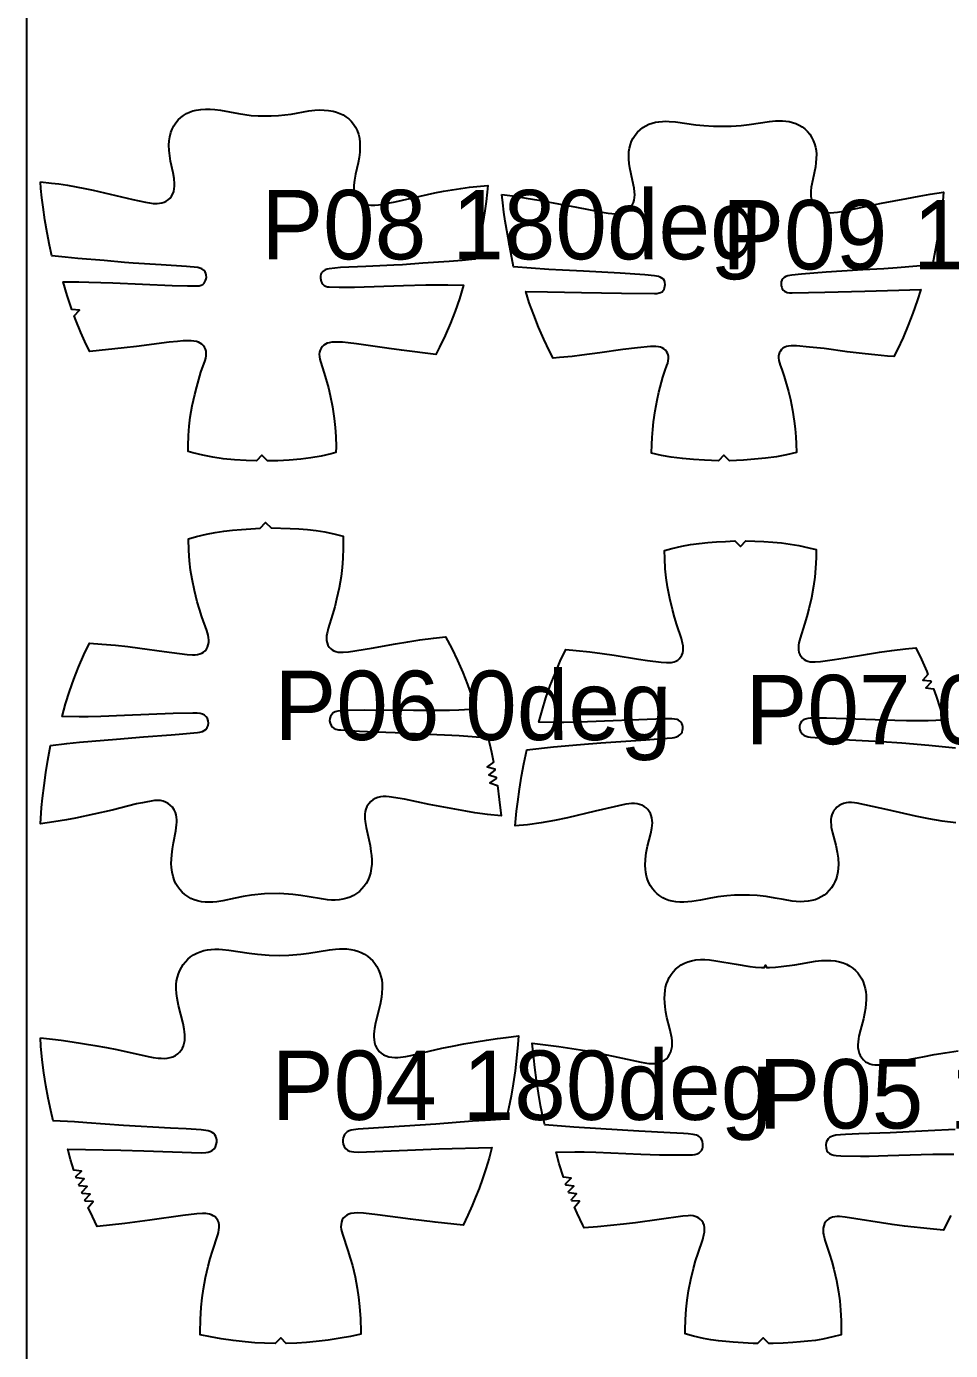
# Model space of a CAD drawing. Header units: millimetres. Extents: x 0 to 2016, y 0 to 4064.
# Drawn here: x 0 to 332.9, y 956.7 to 1433.8 of the extents above; entities that cross this region are included whole.
import ezdxf

# ---------------------------------------------------------------- set-up
doc = ezdxf.new("R2010")
doc.units = ezdxf.units.MM
for name, color, linetype in [('ANNOTATION', 3, 'Continuous'), ('LEATHER', 1, 'Continuous'), ('PIECES', 5, 'Continuous')]:
    doc.layers.add(name, color=color, linetype=linetype)

msp = doc.modelspace()

# ---------------------------------------------------------------- linework, layer by layer
at = {"layer": 'LEATHER'}
msp.add_lwpolyline([(0, 0), (2000, 0), (2000, 4000), (0, 4000)], close=True, dxfattribs=at)
at = {"layer": 'PIECES'}
for points in [[(5, 1377.87), (9, 1377.44), (11.66, 1377.1), (14.77, 1376.64), (17.86, 1376.11), (20.98, 1375.51), (24.08, 1374.85), (38.35, 1371.47), (42.91, 1370.48), (44.28, 1370.24), (45.65, 1370.08), (47.04, 1370.05), (47.9, 1370.13), (48.75, 1370.29), (49.57, 1370.54), (50.35, 1370.9), (51.06, 1371.37), (51.73, 1372), (52.29, 1372.73), (52.73, 1373.54), (53.04, 1374.41), (53.24, 1375.32), (53.33, 1376.24), (53.34, 1377.17), (53.16, 1379.03), (52.79, 1381.12), (51.92, 1385.29), (51.61, 1387.2), (51.4, 1389.11), (51.34, 1391.04), (51.41, 1392.59), (51.62, 1394.12), (51.98, 1395.62), (52.45, 1396.87), (53.05, 1398.07), (53.78, 1399.18), (54.64, 1400.21), (55.56, 1401.06), (56.57, 1401.81), (57.64, 1402.44), (58.78, 1402.97), (59.96, 1403.4), (61.18, 1403.71), (62.84, 1403.98), (64.51, 1404.09), (66.19, 1404.07), (67.86, 1403.93), (69.94, 1403.65), (76.34, 1402.45), (78.63, 1402.08), (80.93, 1401.81), (83.49, 1401.67), (85.84, 1401.69), (88.19, 1401.63), (90.75, 1401.73), (93.06, 1401.96), (95.35, 1402.3), (101.77, 1403.39), (103.85, 1403.64), (105.53, 1403.75), (107.21, 1403.74), (108.87, 1403.61), (110.52, 1403.31), (111.74, 1402.97), (112.92, 1402.53), (114.05, 1401.99), (115.11, 1401.33), (116.1, 1400.57), (117.01, 1399.7), (117.85, 1398.66), (118.57, 1397.53), (119.15, 1396.33), (119.59, 1395.07), (119.93, 1393.56), (120.11, 1392.03), (120.16, 1390.48), (120.06, 1388.55), (119.83, 1386.64), (119.49, 1384.74), (118.55, 1380.59), (118.15, 1378.5), (117.94, 1376.64), (117.92, 1375.71), (118, 1374.79), (118.18, 1373.88), (118.49, 1373.01), (118.91, 1372.19), (119.46, 1371.45), (120.12, 1370.81), (120.83, 1370.33), (121.6, 1369.96), (122.41, 1369.69), (123.26, 1369.52), (124.12, 1369.43), (125.5, 1369.43), (126.88, 1369.57), (128.25, 1369.78), (132.83, 1370.7), (147.16, 1373.84), (150.27, 1374.46), (153.39, 1375.01), (156.49, 1375.48), (159.6, 1375.89), (162.27, 1376.2), (166.28, 1376.56), (166.04, 1374.1), (165.64, 1370.77), (165.17, 1367.45), (164.39, 1362.85), (163.51, 1358.27), (162.58, 1353.81), (161.71, 1349.99), (156.95, 1349.55), (152.31, 1349.19), (142.83, 1348.56), (135.45, 1347.97), (132.36, 1347.81), (122.24, 1347.41), (113.19, 1346.94), (109.03, 1346.56), (108.29, 1346.44), (107.58, 1346.2), (106.73, 1345.61), (106.35, 1345.11), (106.1, 1344.54), (105.95, 1343.87), (105.93, 1343.19), (106.01, 1342.51), (106.16, 1341.95), (106.39, 1341.43), (106.72, 1340.97), (107.21, 1340.54), (107.78, 1340.24), (108.43, 1340.06), (109.1, 1339.97), (112.71, 1339.88), (118.21, 1339.96), (135.88, 1340.53), (143.89, 1340.71), (151.79, 1340.72), (157.5, 1340.61), (155.98, 1335.7), (154.43, 1331.28), (152.73, 1326.91), (150.84, 1322.54), (148.81, 1318.23), (147.49, 1315.67), (135.16, 1317.19), (130.65, 1317.79), (118.95, 1319.48), (115.9, 1319.86), (113.92, 1320.04), (111.93, 1320.14), (110.97, 1320.13), (110.01, 1320.07), (109.06, 1319.9), (108.38, 1319.69), (107.73, 1319.4), (107.14, 1319.03), (106.61, 1318.55), (106.15, 1317.94), (105.81, 1317.25), (105.6, 1316.51), (105.5, 1315.75), (105.52, 1314.85), (105.67, 1313.96), (105.91, 1313.09), (107.3, 1308.86), (108.76, 1303.6), (109.42, 1300.83), (110.25, 1296.74), (110.88, 1292.62), (111.22, 1289.34), (111.43, 1286.06), (111.52, 1282.31), (111.47, 1280.27), (109.79, 1279.82), (106.19, 1279.02), (102.5, 1278.37), (98.79, 1277.87), (94.67, 1277.51), (90.53, 1277.33), (86.83, 1277.3), (84.84, 1279.32), (82.83, 1277.34), (79.13, 1277.42), (74.99, 1277.67), (70.87, 1278.1), (67.17, 1278.65), (63.5, 1279.37), (59.91, 1280.22), (58.23, 1280.7), (58.22, 1282.75), (58.37, 1286.49), (58.63, 1289.77), (59.03, 1293.04), (59.72, 1297.16), (60.62, 1301.23), (61.33, 1303.98), (62.87, 1309.22), (64.33, 1313.43), (64.58, 1314.3), (64.74, 1315.18), (64.78, 1316.08), (64.7, 1316.85), (64.5, 1317.59), (64.17, 1318.28), (63.71, 1318.9), (63.2, 1319.38), (62.61, 1319.77), (61.97, 1320.07), (61.29, 1320.29), (60.34, 1320.47), (59.38, 1320.55), (58.42, 1320.57), (56.43, 1320.51), (54.45, 1320.36), (51.4, 1320.03), (39.67, 1318.53), (35.15, 1318.01), (22.79, 1316.68), (21.52, 1319.26), (19.55, 1323.6), (17.74, 1328.01), (17.18, 1329.52), (19.09, 1331.56), (16.31, 1331.86), (14.63, 1336.85), (13.19, 1341.78), (18.9, 1341.8), (22.47, 1341.76), (31.12, 1341.51), (52.46, 1340.49), (57.96, 1340.33), (61.58, 1340.36), (62.25, 1340.43), (62.9, 1340.61), (63.48, 1340.9), (63.97, 1341.31), (64.31, 1341.77), (64.55, 1342.29), (64.71, 1342.85), (64.8, 1343.53), (64.79, 1344.21), (64.65, 1344.87), (64.41, 1345.45), (64.04, 1345.96), (63.2, 1346.56), (62.49, 1346.81), (61.75, 1346.95), (57.6, 1347.4), (48.56, 1348.01), (38.45, 1348.57), (35.36, 1348.79), (28, 1349.49), (18.52, 1350.27), (13.89, 1350.72), (9.13, 1351.23), (8.33, 1355.07), (7.48, 1359.54), (6.67, 1364.14), (5.96, 1368.75), (5.55, 1372.08), (5.2, 1375.41), (5, 1377.87)], [(171.28, 1373.33), (176.06, 1372.65), (180.06, 1372.03), (184.57, 1371.27), (193.65, 1369.63), (198.21, 1368.76), (207.41, 1366.91), (209.56, 1366.55), (210.86, 1366.41), (212.16, 1366.36), (213.46, 1366.45), (214.42, 1366.64), (215.35, 1366.95), (216.22, 1367.38), (217, 1367.95), (217.69, 1368.67), (218.24, 1369.48), (218.66, 1370.38), (218.94, 1371.31), (219.1, 1372.26), (219.16, 1373.23), (219.12, 1374.2), (218.94, 1375.61), (218.32, 1378.38), (217.39, 1382.91), (217.16, 1384.43), (217.01, 1385.97), (216.98, 1387.51), (217.07, 1388.79), (217.27, 1390.05), (217.59, 1391.28), (218.04, 1392.48), (218.62, 1393.64), (219.31, 1394.72), (220.13, 1395.71), (221.05, 1396.62), (222.06, 1397.4), (223.13, 1398.07), (224.28, 1398.62), (225.48, 1399.05), (226.67, 1399.35), (227.89, 1399.54), (229.12, 1399.65), (230.35, 1399.68), (231.59, 1399.64), (233.8, 1399.46), (241.11, 1398.43), (244.02, 1398.11), (247.53, 1397.94), (253.94, 1397.97), (257.46, 1398.18), (260.36, 1398.52), (267.66, 1399.62), (269.87, 1399.83), (271.11, 1399.87), (272.34, 1399.86), (273.57, 1399.76), (274.79, 1399.58), (275.99, 1399.29), (277.19, 1398.87), (278.34, 1398.33), (279.42, 1397.67), (280.44, 1396.9), (281.37, 1396.01), (282.19, 1395.02), (282.9, 1393.94), (283.49, 1392.8), (283.95, 1391.6), (284.28, 1390.37), (284.49, 1389.11), (284.59, 1387.83), (284.58, 1386.29), (284.45, 1384.76), (284.23, 1383.23), (283.34, 1378.69), (282.75, 1375.91), (282.58, 1374.5), (282.56, 1373.53), (282.62, 1372.57), (282.79, 1371.62), (283.08, 1370.69), (283.51, 1369.8), (284.07, 1368.98), (284.76, 1368.28), (285.55, 1367.71), (286.42, 1367.29), (287.35, 1366.99), (288.31, 1366.81), (289.62, 1366.73), (290.92, 1366.79), (292.22, 1366.95), (294.36, 1367.33), (303.54, 1369.26), (308.1, 1370.18), (317.16, 1371.91), (321.66, 1372.71), (325.65, 1373.37), (330.43, 1374.09), (330.12, 1371.06), (329.74, 1367.72), (329.29, 1364.4), (328.54, 1359.71), (327.72, 1355.03), (326.43, 1348), (313.76, 1346.91), (308.87, 1346.55), (301.34, 1346.11), (288.13, 1345.26), (279.25, 1344.59), (275.74, 1344.22), (275.02, 1344.11), (274.31, 1343.95), (273.62, 1343.7), (273.04, 1343.37), (272.55, 1342.93), (272.18, 1342.39), (271.97, 1341.77), (271.91, 1341.11), (271.97, 1340.44), (272.1, 1339.87), (272.31, 1339.33), (272.63, 1338.86), (273.06, 1338.48), (273.57, 1338.21), (274.12, 1338.03), (274.96, 1337.9), (275.82, 1337.87), (287.64, 1338.1), (302.02, 1338.49), (314.36, 1338.88), (322.19, 1339.03), (320.92, 1334.96), (319.38, 1330.54), (317.69, 1326.16), (315.82, 1321.78), (313.8, 1317.47), (312.5, 1314.93), (310.2, 1315.09), (305.64, 1315.49), (302.18, 1315.84), (295.74, 1316.62), (287.35, 1317.75), (282.13, 1318.32), (277.42, 1318.75), (276.46, 1318.8), (275.5, 1318.78), (274.54, 1318.66), (273.84, 1318.49), (273.18, 1318.23), (272.57, 1317.87), (272.03, 1317.4), (271.63, 1316.89), (271.33, 1316.31), (271.12, 1315.7), (271.01, 1315.06), (270.99, 1314.4), (271.07, 1313.53), (271.27, 1312.68), (271.55, 1311.85), (272.18, 1310.2), (273.04, 1307.66), (274.54, 1302.27), (275.23, 1299.44), (275.99, 1295.53), (276.57, 1291.58), (276.9, 1288.81), (277.15, 1286.02), (277.31, 1283.46), (277.42, 1280.32), (273.85, 1279.49), (270.29, 1278.82), (266.3, 1278.27), (262.29, 1277.87), (258.33, 1277.58), (253.32, 1277.32), (251.31, 1279.31), (249.32, 1277.3), (244.3, 1277.51), (240.34, 1277.76), (236.32, 1278.12), (232.32, 1278.64), (228.76, 1279.27), (225.18, 1280.07), (225.26, 1283.21), (225.4, 1285.77), (225.62, 1288.56), (225.92, 1291.34), (226.47, 1295.29), (227.19, 1299.21), (227.85, 1302.04), (229.3, 1307.45), (230.13, 1310), (230.76, 1311.65), (231.02, 1312.49), (231.21, 1313.34), (231.29, 1314.21), (231.26, 1314.87), (231.14, 1315.51), (230.93, 1316.12), (230.62, 1316.69), (230.22, 1317.2), (229.68, 1317.66), (229.06, 1318.02), (228.4, 1318.27), (227.69, 1318.44), (226.74, 1318.55), (225.78, 1318.55), (224.82, 1318.5), (220.11, 1318.02), (214.89, 1317.4), (206.52, 1316.19), (200.08, 1315.35), (196.63, 1314.97), (192.07, 1314.53), (189.77, 1314.34), (188.45, 1316.87), (186.39, 1321.16), (184.47, 1325.52), (182.74, 1329.88), (181.16, 1334.29), (179.86, 1338.35), (187.69, 1338.28), (200.03, 1338), (214.41, 1337.75), (226.23, 1337.64), (227.09, 1337.67), (227.94, 1337.81), (228.48, 1337.99), (228.98, 1338.27), (229.41, 1338.65), (229.73, 1339.13), (229.93, 1339.67), (230.05, 1340.24), (230.11, 1340.91), (230.05, 1341.57), (229.83, 1342.19), (229.46, 1342.73), (228.96, 1343.16), (228.37, 1343.48), (227.69, 1343.73), (226.97, 1343.88), (226.25, 1343.98), (222.74, 1344.32), (213.85, 1344.9), (200.64, 1345.63), (193.11, 1345.99), (188.21, 1346.31), (175.53, 1347.28), (174.17, 1354.29), (173.3, 1358.97), (172.52, 1363.65), (172.03, 1366.97), (171.61, 1370.3), (171.28, 1373.33)], [(84.18, 1253.08), (86.14, 1255.11), (88.18, 1253.15), (94.95, 1252.95), (98.12, 1252.78), (101.27, 1252.53), (104.42, 1252.18), (107.55, 1251.69), (111.17, 1250.93), (114.09, 1250.17), (114.14, 1245.93), (113.99, 1242.19), (113.73, 1238.91), (113.33, 1235.64), (112.63, 1231.52), (111.74, 1227.45), (111.04, 1224.69), (110.25, 1221.97), (108.7, 1216.95), (108.28, 1215.24), (108.14, 1214.37), (108.08, 1213.5), (108.13, 1212.63), (108.3, 1211.77), (108.61, 1210.95), (109.06, 1210.21), (109.56, 1209.65), (110.14, 1209.2), (110.79, 1208.84), (111.49, 1208.58), (112.34, 1208.4), (113.21, 1208.33), (114.08, 1208.34), (116.03, 1208.52), (124.25, 1209.87), (132.98, 1211.44), (137.36, 1212.14), (141.75, 1212.77), (146.65, 1213.41), (151.03, 1213.92), (153.22, 1209.71), (155.28, 1205.41), (157.17, 1201.04), (158.88, 1196.68), (160.44, 1192.25), (161.83, 1187.79), (155.76, 1187.5), (152.42, 1187.4), (147.95, 1187.34), (139.42, 1187.34), (121.85, 1187.44), (114.7, 1187.36), (113.13, 1187.28), (112.16, 1187.15), (111.23, 1186.86), (110.54, 1186.46), (109.96, 1185.91), (109.54, 1185.21), (109.3, 1184.42), (109.23, 1183.58), (109.36, 1182.75), (109.73, 1181.96), (110.31, 1181.3), (110.88, 1180.93), (111.51, 1180.66), (112.4, 1180.45), (113.31, 1180.34), (119.95, 1179.9), (122.84, 1179.76), (132.83, 1179.43), (142.51, 1178.92), (155.93, 1178.35), (160.52, 1178.04), (166.35, 1177.5), (167.55, 1172.3), (168.25, 1168.78), (166.02, 1167.1), (168.7, 1166.32), (168.79, 1165.83), (166.53, 1164.17), (169.21, 1163.36), (169.28, 1162.87), (166.99, 1161.26), (169.65, 1160.39), (170.35, 1155.3), (171.03, 1149.4), (166.11, 1149.91), (161.54, 1150.51), (158.24, 1151.04), (151.67, 1152.23), (145.04, 1153.48), (136.2, 1155.36), (130.66, 1156.22), (129.61, 1156.34), (128.55, 1156.39), (127.51, 1156.29), (126.55, 1156.05), (125.64, 1155.66), (124.8, 1155.14), (124.03, 1154.51), (123.29, 1153.7), (122.68, 1152.79), (122.24, 1151.79), (122, 1150.93), (121.88, 1150.05), (121.85, 1149.16), (121.89, 1148.27), (121.98, 1147.37), (122.36, 1145.17), (123.34, 1140.87), (123.77, 1138.74), (124.12, 1136.59), (124.3, 1135.07), (124.39, 1133.54), (124.38, 1132.01), (124.24, 1130.39), (123.93, 1128.79), (123.45, 1127.24), (122.95, 1126.1), (122.34, 1125.01), (121.63, 1124), (120.83, 1123.05), (119.93, 1122.19), (118.9, 1121.38), (117.79, 1120.69), (116.61, 1120.12), (115.38, 1119.68), (114.03, 1119.34), (112.66, 1119.14), (111.27, 1119.06), (109.87, 1119.07), (108.48, 1119.17), (106.26, 1119.45), (101.86, 1120.22), (98.89, 1120.7), (95.92, 1121.07), (91.18, 1121.38), (85.78, 1121.28), (81.05, 1120.81), (78.09, 1120.34), (75.15, 1119.76), (70.78, 1118.83), (68.57, 1118.47), (67.18, 1118.33), (65.78, 1118.27), (64.39, 1118.3), (63.01, 1118.45), (61.65, 1118.74), (60.4, 1119.14), (59.21, 1119.67), (58.08, 1120.32), (57.02, 1121.09), (56.09, 1121.92), (55.25, 1122.84), (54.51, 1123.83), (53.87, 1124.89), (53.33, 1126.02), (52.79, 1127.55), (52.43, 1129.14), (52.23, 1130.75), (52.16, 1132.28), (52.2, 1133.81), (52.33, 1135.34), (52.6, 1137.5), (52.96, 1139.64), (53.79, 1143.98), (54.09, 1146.18), (54.15, 1147.08), (54.16, 1147.98), (54.09, 1148.87), (53.94, 1149.75), (53.68, 1150.6), (53.2, 1151.58), (52.56, 1152.47), (51.79, 1153.25), (51, 1153.85), (50.14, 1154.34), (49.22, 1154.7), (48.25, 1154.91), (47.21, 1154.97), (46.16, 1154.89), (41.83, 1154.12), (39.6, 1153.68), (30.83, 1151.49), (24.25, 1150), (17.72, 1148.59), (14.45, 1147.95), (9.9, 1147.18), (5, 1146.5), (5.47, 1152.42), (5.8, 1155.76), (6.32, 1160.37), (6.94, 1164.97), (7.67, 1169.51), (8.69, 1174.75), (14.5, 1175.49), (19.08, 1175.96), (32.47, 1176.99), (42.13, 1177.84), (52.1, 1178.53), (54.99, 1178.77), (61.6, 1179.44), (62.51, 1179.58), (63.39, 1179.82), (64.01, 1180.11), (64.57, 1180.5), (65.13, 1181.18), (65.47, 1181.99), (65.57, 1182.82), (65.47, 1183.66), (65.2, 1184.43), (64.76, 1185.12), (64.16, 1185.65), (63.46, 1186.03), (62.52, 1186.28), (61.54, 1186.38), (59.97, 1186.4), (52.82, 1186.24), (35.27, 1185.52), (26.75, 1185.22), (22.27, 1185.13), (18.93, 1185.11), (12.85, 1185.19), (14.09, 1189.7), (15.49, 1194.17), (17.05, 1198.6), (18.79, 1203.03), (20.69, 1207.4), (22.74, 1211.68), (27.13, 1211.32), (32.05, 1210.85), (36.46, 1210.38), (40.86, 1209.83), (49.64, 1208.57), (57.91, 1207.51), (59.86, 1207.39), (60.73, 1207.41), (61.59, 1207.51), (62.43, 1207.72), (63.12, 1208.01), (63.76, 1208.39), (64.33, 1208.87), (64.81, 1209.43), (65.23, 1210.19), (65.51, 1211.02), (65.65, 1211.89), (65.67, 1212.76), (65.58, 1213.63), (65.42, 1214.49), (64.93, 1216.19), (63.21, 1221.14), (62.33, 1223.84), (61.53, 1226.57), (60.49, 1230.61), (59.65, 1234.7), (59.14, 1237.95), (58.76, 1241.23), (58.49, 1244.96), (58.39, 1249.2), (61.28, 1250.06), (64.87, 1250.94), (67.98, 1251.54), (71.11, 1252), (74.26, 1252.36), (77.42, 1252.64), (84.18, 1253.08)], [(5, 1069.41), (9.43, 1068.94), (12.53, 1068.56), (16.49, 1068), (24.63, 1066.69), (28.82, 1065.94), (32.6, 1065.19), (43.79, 1062.7), (45.64, 1062.36), (47.5, 1062.11), (48.56, 1062.03), (49.62, 1062.01), (50.67, 1062.09), (51.71, 1062.27), (52.71, 1062.59), (53.65, 1063.04), (54.52, 1063.64), (55.17, 1064.25), (55.74, 1064.94), (56.2, 1065.7), (56.57, 1066.51), (56.86, 1067.48), (57.03, 1068.47), (57.09, 1069.48), (57.06, 1070.49), (56.97, 1071.51), (56.81, 1072.53), (56.41, 1074.52), (54.76, 1081.09), (54.25, 1083.75), (54.03, 1085.39), (53.93, 1087.03), (53.96, 1088.68), (54.11, 1089.97), (54.36, 1091.24), (54.73, 1092.47), (55.21, 1093.67), (55.8, 1094.8), (56.49, 1095.86), (57.28, 1096.85), (58.16, 1097.75), (59.13, 1098.57), (60.23, 1099.3), (61.38, 1099.92), (62.6, 1100.43), (63.86, 1100.82), (65.19, 1101.09), (66.53, 1101.26), (67.89, 1101.33), (69.25, 1101.32), (70.61, 1101.24), (72.87, 1101), (80.28, 1099.88), (83.19, 1099.52), (87.48, 1099.19), (91.01, 1099.02), (94.53, 1099.21), (98.82, 1099.58), (101.73, 1099.96), (109.12, 1101.14), (111.39, 1101.4), (112.75, 1101.48), (114.11, 1101.51), (115.46, 1101.45), (116.81, 1101.29), (118.14, 1101.02), (119.4, 1100.65), (120.62, 1100.15), (121.78, 1099.54), (122.88, 1098.81), (123.86, 1098.01), (124.75, 1097.11), (125.55, 1096.13), (126.25, 1095.07), (126.84, 1093.95), (127.33, 1092.76), (127.71, 1091.52), (127.98, 1090.25), (128.13, 1088.97), (128.18, 1087.32), (128.08, 1085.67), (127.88, 1084.03), (127.39, 1081.37), (125.79, 1074.78), (125.4, 1072.79), (125.26, 1071.77), (125.17, 1070.76), (125.15, 1069.74), (125.22, 1068.73), (125.39, 1067.74), (125.69, 1066.78), (126.07, 1065.97), (126.54, 1065.21), (127.11, 1064.53), (127.77, 1063.92), (128.64, 1063.33), (129.58, 1062.89), (130.59, 1062.58), (131.63, 1062.4), (132.68, 1062.33), (133.74, 1062.35), (134.8, 1062.44), (136.66, 1062.71), (138.51, 1063.07), (149.67, 1065.64), (153.45, 1066.42), (157.63, 1067.2), (165.76, 1068.58), (169.72, 1069.17), (172.81, 1069.57), (177.24, 1070.08), (177.05, 1067.03), (176.6, 1062.08), (176.05, 1057.46), (175.39, 1052.87), (174.61, 1048.33), (173.71, 1043.82), (172.88, 1040.12), (165.22, 1039.65), (160.74, 1039.33), (147.54, 1038.31), (130.61, 1037.19), (124.98, 1036.85), (119.54, 1036.46), (117.85, 1036.28), (117.04, 1036.11), (116.26, 1035.86), (115.54, 1035.48), (115.03, 1035.07), (114.61, 1034.57), (114.29, 1034), (114.08, 1033.34), (113.99, 1032.65), (114.01, 1031.96), (114.16, 1031.09), (114.48, 1030.26), (114.98, 1029.54), (115.64, 1028.96), (116.37, 1028.6), (117.15, 1028.39), (117.96, 1028.27), (119.6, 1028.21), (140.22, 1029.02), (148.54, 1029.42), (167.7, 1029.92), (166.72, 1026.1), (165.56, 1022.21), (164.36, 1018.65), (163.05, 1015.13), (161.82, 1012.02), (160.52, 1008.95), (159, 1005.52), (157.29, 1001.87), (147.29, 1002.96), (138.36, 1004.08), (126.43, 1005.68), (121.39, 1006.23), (119.36, 1006.32), (118.08, 1006.27), (116.83, 1006.06), (116.1, 1005.82), (115.42, 1005.49), (114.8, 1005.06), (114.27, 1004.53), (113.8, 1003.8), (113.49, 1002.99), (113.33, 1002.14), (113.31, 1001.24), (113.41, 1000.36), (113.61, 999.48), (113.86, 998.6), (115.8, 992.76), (116.64, 990.05), (117.42, 987.31), (118.41, 983.26), (119.2, 979.16), (119.67, 975.9), (120.02, 972.63), (120.35, 968.1), (120.51, 963.57), (120.5, 962.66), (116.73, 961.84), (112.98, 961.14), (108.67, 960.47), (104.34, 959.95), (100.86, 959.63), (97.38, 959.39), (93.6, 959.25), (91.59, 961.24), (89.6, 959.23), (85.71, 959.35), (82.23, 959.55), (78.75, 959.85), (74.41, 960.34), (70.1, 960.98), (66.34, 961.65), (62.57, 962.44), (62.56, 963.34), (62.67, 967.88), (62.97, 972.41), (63.3, 975.68), (63.74, 978.95), (64.5, 983.05), (65.46, 987.11), (66.21, 989.85), (67.03, 992.57), (68.93, 998.43), (69.18, 999.3), (69.36, 1000.19), (69.46, 1001.07), (69.43, 1001.97), (69.27, 1002.82), (68.95, 1003.63), (68.48, 1004.35), (67.94, 1004.88), (67.32, 1005.31), (66.63, 1005.63), (65.9, 1005.86), (64.65, 1006.07), (63.37, 1006.1), (61.34, 1006), (56.31, 1005.41), (44.39, 1003.72), (35.47, 1002.53), (25.47, 1001.36), (23.73, 1005), (22.27, 1008.24), (24.07, 1010.37), (21.28, 1010.53), (21.08, 1010.99), (22.91, 1013.1), (20.13, 1013.3), (19.94, 1013.77), (21.81, 1015.84), (19.03, 1016.09), (18.85, 1016.56), (20.77, 1018.6), (17.99, 1018.91), (17.83, 1019.38), (19.78, 1021.38), (17.01, 1021.74), (15.86, 1025.52), (14.85, 1029.33), (34.01, 1028.97), (42.34, 1028.64), (62.96, 1028), (64.6, 1028.07), (65.41, 1028.19), (66.19, 1028.41), (66.91, 1028.78), (67.57, 1029.36), (68.07, 1030.08), (68.38, 1030.91), (68.53, 1031.78), (68.54, 1032.48), (68.44, 1033.16), (68.22, 1033.82), (67.9, 1034.39), (67.47, 1034.88), (66.96, 1035.29), (66.24, 1035.67), (65.46, 1035.91), (64.65, 1036.07), (62.95, 1036.24), (57.52, 1036.59), (51.89, 1036.88), (34.94, 1037.87), (21.73, 1038.8), (17.25, 1039.08), (9.59, 1039.49), (8.73, 1043.18), (7.8, 1047.69), (6.99, 1052.22), (6.28, 1056.81), (5.7, 1061.42), (5.21, 1066.37), (5, 1069.41)]]:
    msp.add_lwpolyline(points, close=True, dxfattribs=at)
for points in [[(334.85, 1146.92), (329.91, 1147.51), (325.11, 1148.31), (320.34, 1149.28), (310.38, 1151.52), (299.32, 1153.94), (298.28, 1154.1), (297.24, 1154.18), (296.19, 1154.17), (295.28, 1154.06), (294.39, 1153.85), (293.54, 1153.53), (292.75, 1153.11), (292.02, 1152.57), (291.43, 1151.98), (290.93, 1151.31), (290.52, 1150.59), (290.21, 1149.81), (289.97, 1148.93), (289.85, 1148.03), (289.82, 1147.12), (289.87, 1146.21), (289.98, 1145.3), (290.4, 1143.29), (291.6, 1138.85), (292.13, 1136.36), (292.43, 1134.11), (292.53, 1131.85), (292.48, 1130.55), (292.34, 1129.26), (292.1, 1127.99), (291.74, 1126.74), (291.28, 1125.58), (290.7, 1124.46), (290.01, 1123.42), (289.22, 1122.45), (288.32, 1121.57), (287.38, 1120.82), (286.37, 1120.18), (285.3, 1119.63), (284.18, 1119.19), (283.02, 1118.86), (281.6, 1118.6), (280.16, 1118.48), (278.71, 1118.47), (277.26, 1118.55), (275.82, 1118.71), (272.79, 1119.21), (269.77, 1119.77), (266.5, 1120.29), (263.21, 1120.65), (260.47, 1120.8), (255.11, 1120.77), (252.36, 1120.6), (249.08, 1120.21), (245.81, 1119.66), (242.8, 1119.07), (239.78, 1118.54), (238.33, 1118.37), (236.89, 1118.27), (235.44, 1118.27), (234, 1118.38), (232.58, 1118.62), (231.41, 1118.95), (230.29, 1119.38), (229.22, 1119.91), (228.2, 1120.55), (227.25, 1121.29), (226.34, 1122.16), (225.54, 1123.12), (224.84, 1124.16), (224.25, 1125.26), (223.78, 1126.43), (223.41, 1127.67), (223.15, 1128.94), (223, 1130.23), (222.94, 1131.52), (223.02, 1133.79), (223.31, 1136.04), (223.81, 1138.53), (224.96, 1142.99), (225.37, 1144.99), (225.47, 1145.91), (225.51, 1146.82), (225.47, 1147.73), (225.34, 1148.63), (225.1, 1149.51), (224.78, 1150.28), (224.36, 1151), (223.86, 1151.66), (223.26, 1152.25), (222.53, 1152.78), (221.73, 1153.2), (220.88, 1153.51), (219.99, 1153.71), (219.08, 1153.81), (218.03, 1153.81), (216.98, 1153.72), (215.94, 1153.55), (204.91, 1151.03), (194.97, 1148.7), (190.21, 1147.68), (185.42, 1146.84), (180.49, 1146.2), (176.03, 1145.83), (176.59, 1151.13), (177, 1154.45), (177.63, 1159.05), (178.37, 1163.64), (179.22, 1168.16), (180.32, 1173.19), (189.94, 1174.25), (199.67, 1175.14), (206.95, 1175.7), (223.17, 1176.75), (229.14, 1177.23), (230.87, 1177.34), (232.59, 1177.5), (233.39, 1177.64), (234.16, 1177.86), (234.88, 1178.19), (235.41, 1178.58), (235.85, 1179.05), (236.19, 1179.61), (236.39, 1180.22), (236.48, 1180.86), (236.45, 1181.5), (236.33, 1182.09), (236.12, 1182.65), (235.8, 1183.15), (235.4, 1183.54), (234.93, 1183.85), (234.41, 1184.07), (233.49, 1184.28), (232.54, 1184.36), (229.46, 1184.38), (226.75, 1184.29), (202.17, 1183.23), (197.91, 1183.1), (193.66, 1183.03), (190.13, 1183.03), (184.6, 1183.15), (185.78, 1187.41), (187.17, 1191.89), (188.72, 1196.31), (190.45, 1200.75), (192.33, 1205.13), (194.33, 1209.36), (198.08, 1209), (202.99, 1208.45), (207.39, 1207.9), (211.78, 1207.28), (220.54, 1205.87), (223.7, 1205.42), (228.72, 1204.79), (230.59, 1204.65), (231.51, 1204.64), (232.42, 1204.71), (233.31, 1204.9), (234, 1205.17), (234.63, 1205.54), (235.2, 1206), (235.68, 1206.55), (236.13, 1207.3), (236.44, 1208.11), (236.61, 1208.96), (236.65, 1209.84), (236.58, 1210.7), (236.42, 1211.57), (235.95, 1213.27), (234.3, 1218.26), (233.46, 1220.97), (232.71, 1223.71), (231.74, 1227.77), (230.96, 1231.87), (230.5, 1235.13), (230.17, 1238.41), (229.95, 1242.14), (229.91, 1245.07), (232.49, 1245.79), (236.09, 1246.62), (239.21, 1247.16), (242.35, 1247.58), (245.51, 1247.89), (248.67, 1248.12), (251.83, 1248.3), (255.19, 1248.44), (257.2, 1246.45), (259.19, 1248.46), (265.72, 1248.2), (268.88, 1248), (272.04, 1247.72), (275.18, 1247.33), (278.31, 1246.81), (281.91, 1246.02), (284.5, 1245.32), (284.49, 1242.4), (284.31, 1238.66), (284.01, 1235.38), (283.58, 1232.11), (282.84, 1228.01), (281.91, 1223.94), (281.17, 1221.19), (280.36, 1218.47), (278.76, 1213.47), (278.31, 1211.76), (278.16, 1210.9), (278.1, 1210.03), (278.14, 1209.16), (278.32, 1208.3), (278.64, 1207.5), (279.09, 1206.76), (279.58, 1206.21), (280.15, 1205.75), (280.79, 1205.39), (281.48, 1205.12), (282.37, 1204.94), (283.28, 1204.88), (284.2, 1204.9), (286.07, 1205.05), (291.09, 1205.73), (294.24, 1206.22), (302.98, 1207.71), (307.37, 1208.37), (311.76, 1208.96), (316.67, 1209.55), (320.42, 1209.95), (322.45, 1205.73), (324.37, 1201.38), (324.8, 1200.33), (322.94, 1198.24), (325.72, 1198), (325.91, 1197.54), (324, 1195.5), (326.78, 1195.2), (327.73, 1192.54), (329.17, 1188.08), (330.39, 1183.83), (324.86, 1183.66), (321.33, 1183.62), (317.08, 1183.65), (312.82, 1183.75), (288.23, 1184.58), (285.52, 1184.64), (282.44, 1184.59), (281.49, 1184.51), (280.57, 1184.29), (280.05, 1184.06), (279.59, 1183.75), (279.19, 1183.35), (278.88, 1182.85), (278.67, 1182.29), (278.56, 1181.7), (278.54, 1181.05), (278.63, 1180.42), (278.84, 1179.81), (279.18, 1179.26), (279.63, 1178.78), (280.16, 1178.4), (280.88, 1178.07), (281.66, 1177.87), (282.45, 1177.74), (284.18, 1177.59), (285.91, 1177.49), (291.88, 1177.07), (308.11, 1176.17), (315.4, 1175.68), (325.13, 1174.88), (334.76, 1173.91)], [(333, 1005.41), (330.92, 1001.12), (330.37, 1000.08), (325.62, 1000.55), (316.32, 1001.58), (311.92, 1002.16), (294.95, 1004.78), (292.97, 1004.98), (292.11, 1004.99), (291.26, 1004.93), (290.43, 1004.77), (289.75, 1004.51), (289.11, 1004.16), (288.54, 1003.71), (288.04, 1003.17), (287.58, 1002.44), (287.26, 1001.64), (287.08, 1000.79), (287.03, 999.91), (287.08, 999.05), (287.23, 998.18), (287.68, 996.47), (289.29, 991.47), (290.11, 988.75), (290.86, 986.01), (291.81, 981.95), (292.57, 977.85), (293.02, 974.58), (293.33, 971.3), (293.53, 967.57), (293.56, 963.82), (293.51, 962.41), (290.51, 961.6), (286.9, 960.83), (284.23, 960.39), (281.55, 960.06), (278.86, 959.8), (276.17, 959.6), (272.61, 959.39), (269.04, 959.25), (267.42, 959.23), (265.43, 961.24), (263.42, 959.25), (261.79, 959.3), (258.23, 959.48), (254.67, 959.73), (251.98, 959.97), (249.29, 960.26), (246.62, 960.63), (243.96, 961.1), (240.35, 961.92), (237.36, 962.76), (237.33, 964.18), (237.41, 967.92), (237.66, 971.66), (238.01, 974.93), (238.5, 978.19), (239.31, 982.28), (240.31, 986.33), (241.09, 989.07), (241.96, 991.77), (243.63, 996.75), (244.1, 998.45), (244.25, 999.32), (244.32, 1000.19), (244.28, 1001.06), (244.11, 1001.91), (243.8, 1002.72), (243.35, 1003.46), (242.86, 1004), (242.3, 1004.46), (241.66, 1004.82), (240.98, 1005.08), (240.15, 1005.26), (239.3, 1005.33), (238.45, 1005.32), (236.47, 1005.15), (219.46, 1002.74), (215.06, 1002.22), (205.74, 1001.3), (200.99, 1000.9), (200.45, 1001.95), (198.42, 1006.26), (197.5, 1008.41), (199.31, 1010.54), (196.53, 1010.71), (196.35, 1011.18), (198.23, 1013.24), (195.45, 1013.51), (195.27, 1013.98), (197.19, 1016.01), (194.41, 1016.33), (194.25, 1016.8), (196.21, 1018.79), (193.44, 1019.16), (191.94, 1024.01), (190.81, 1028.26), (197.54, 1028.33), (200.89, 1028.3), (205.1, 1028.2), (221.32, 1027.52), (228.1, 1027.29), (231.25, 1027.23), (238.32, 1027.22), (239.91, 1027.29), (240.82, 1027.42), (241.7, 1027.66), (242.4, 1028.01), (242.99, 1028.51), (243.3, 1028.98), (243.52, 1029.51), (243.66, 1030.06), (243.73, 1031.05), (243.58, 1032.03), (243.33, 1032.67), (242.96, 1033.24), (242.49, 1033.73), (241.97, 1034.07), (241.4, 1034.31), (240.18, 1034.61), (238.46, 1034.85), (236.72, 1034.98), (231.96, 1035.19), (220.57, 1035.79), (206.93, 1036.62), (197.23, 1037.26), (186.73, 1038.07), (186.16, 1040.49), (185.23, 1044.99), (184.42, 1049.52), (183.73, 1054.12), (183.14, 1058.72), (182.76, 1062.05), (182.24, 1067.49), (182.24, 1067.49), (191.78, 1066.27), (196.49, 1065.59), (201.18, 1064.84), (205.16, 1064.11), (209.14, 1063.32), (213.11, 1062.49), (221.43, 1060.64), (222.81, 1060.38), (224.21, 1060.2), (225.61, 1060.14), (226.49, 1060.18), (227.36, 1060.3), (228.21, 1060.52), (229.02, 1060.83), (229.78, 1061.26), (230.55, 1061.87), (231.2, 1062.6), (231.73, 1063.42), (232.14, 1064.31), (232.44, 1065.3), (232.6, 1066.31), (232.64, 1067.34), (232.59, 1068.38), (232.47, 1069.42), (232.29, 1070.45), (231.79, 1072.68), (230.77, 1076.76), (230.39, 1078.64), (230.1, 1080.54), (229.96, 1082.08), (229.9, 1083.63), (229.95, 1085.18), (230.08, 1086.41), (230.29, 1087.64), (230.61, 1088.84), (231.03, 1090), (231.58, 1091.14), (232.23, 1092.2), (233, 1093.2), (233.86, 1094.1), (234.82, 1094.92), (235.92, 1095.67), (237.1, 1096.29), (238.34, 1096.79), (239.63, 1097.16), (241.22, 1097.46), (242.83, 1097.6), (244.46, 1097.6), (246.08, 1097.5), (248.33, 1097.21), (255.73, 1095.9), (260.65, 1095.14), (262.62, 1094.91), (264.82, 1094.79), (265.88, 1094.8), (266.28, 1095.6), (266.68, 1094.79), (267.73, 1094.77), (269.93, 1094.86), (271.91, 1095.07), (276.83, 1095.76), (284.25, 1096.98), (286.5, 1097.24), (288.13, 1097.33), (289.75, 1097.3), (291.36, 1097.14), (292.95, 1096.82), (294.23, 1096.43), (295.47, 1095.92), (296.64, 1095.28), (297.73, 1094.52), (298.68, 1093.69), (299.53, 1092.77), (300.28, 1091.77), (300.93, 1090.7), (301.46, 1089.56), (301.87, 1088.39), (302.17, 1087.18), (302.37, 1085.96), (302.48, 1084.72), (302.51, 1083.17), (302.43, 1081.62), (302.27, 1080.08), (301.95, 1078.19), (301.55, 1076.31), (300.48, 1072.24), (299.95, 1070.03), (299.76, 1068.99), (299.62, 1067.95), (299.56, 1066.92), (299.59, 1065.89), (299.74, 1064.87), (300.02, 1063.88), (300.42, 1062.98), (300.94, 1062.16), (301.58, 1061.42), (302.34, 1060.8), (303.1, 1060.36), (303.9, 1060.04), (304.75, 1059.81), (305.62, 1059.68), (306.5, 1059.62), (307.9, 1059.67), (309.3, 1059.83), (310.68, 1060.07), (319.03, 1061.82), (323.01, 1062.6), (326.99, 1063.34), (330.98, 1064.01), (335.69, 1064.71)], [(334.59, 1036.39), (324.88, 1035.88), (311.23, 1035.22), (299.84, 1034.76), (295.07, 1034.61), (293.33, 1034.51), (291.61, 1034.29), (290.38, 1034), (289.81, 1033.76), (289.29, 1033.43), (288.81, 1032.95), (288.44, 1032.38), (288.18, 1031.75), (288.01, 1030.77), (288.07, 1029.78), (288.2, 1029.22), (288.41, 1028.7), (288.72, 1028.22), (289.3, 1027.71), (290, 1027.35), (290.88, 1027.1), (291.78, 1026.96), (293.38, 1026.87), (300.44, 1026.79), (303.59, 1026.81), (310.37, 1026.95), (322.4, 1027.33), (326.6, 1027.43), (330.81, 1027.48), (334.17, 1027.46)]]:
    msp.add_lwpolyline(points, dxfattribs=at)

# ---------------------------------------------------------------- texts
at = {"layer": 'ANNOTATION'}
for s, p in [('P08 180deg', (84.58, 1349.95)), ('P09 180deg', (250.67, 1346.32)), ('P06 0deg', (89.3, 1176.71)), ('P07 0deg', (259.03, 1175.2)), ('P04 180deg', (88.37, 1039.83)), ('P05 180deg', (263.66, 1036.73))]:
    msp.add_text(s, height=25, dxfattribs=at).set_placement(p)

doc.saveas('drawing.dxf')
